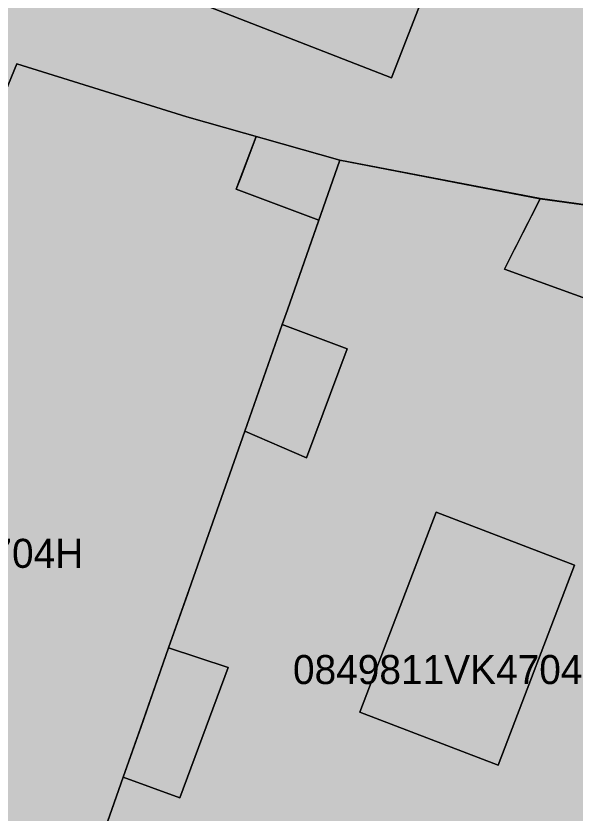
# Model space of a CAD drawing. Header units: metres. Extents: x -6 to 1255, y -2 to 532.
# Drawn here: x 1032.23 to 1051.48, y 197.1 to 224.53 of the extents above; entities that cross this region are included whole.
import ezdxf

# ---------------------------------------------------------------- set-up
doc = ezdxf.new("R2010")
doc.units = ezdxf.units.M
doc.header["$MEASUREMENT"] = 0
for name, color, linetype, lineweight, true_color in [('TPX_BUILDINGS', 7, 'CONTINUOUS', 0, 0x000000), ('TPX_BUILDINGS_HATCH', 7, 'CONTINUOUS', 0, 0xf0f0f0), ('TPX_BUILDINGS_SHADOWS_HATCH', 7, 'CONTINUOUS', 0, 0x000000), ('TPX_BUILDINGS_SHADOWS_OUTLINES', 7, 'CONTINUOUS', 0, 0x000000), ('TPX_CADASTRES', 7, 'CONTINUOUS', 0, 0x646464), ('TPX_CADASTRES_TEXT', 7, 'CONTINUOUS', 0, 0x000000)]:
    doc.layers.add(name, color=color, linetype=linetype, lineweight=lineweight, true_color=true_color)

msp = doc.modelspace()

# ---------------------------------------------------------------- hatches: boundary and pattern name
at = {"layer": 'TPX_BUILDINGS_HATCH'}
h = msp.add_hatch(color=256, dxfattribs=at)
h.paths.add_polyline_path([(1030.829, 236.823), (1022.528, 215.783), (1024.198, 215.103), (1028.368, 213.403), (1032.268, 222.883), (1038.118, 221.053), (1043.378, 219.562), (1050.278, 218.242), (1055.798, 217.482), (1056.478, 219.882), (1053.408, 220.652), (1054.458, 224.422), (1057.568, 223.792), (1059.578, 230.982), (1059.048, 231.172), (1056.608, 232.022), (1054.568, 226.202), (1051.888, 226.952), (1052.118, 227.532), (1045.378, 230.472), (1035.199, 234.923), (1030.829, 236.823)])
h.paths.add_polyline_path([(1038.028, 225.183), (1039.198, 228.183), (1046.328, 225.422), (1045.158, 222.402), (1038.028, 225.183)], flags=16)
msp.add_hatch(color=256, dxfattribs=at).paths.add_polyline_path([(1017.087, 202.023), (1014.928, 196.563), (1027.027, 192.05), (1030.567, 190.73), (1032.948, 189.842), (1033.498, 191.402), (1034.468, 194.182), (1034.836, 195.227), (1035.928, 198.332), (1036.518, 200.022), (1036.54, 200.085), (1037.488, 202.792), (1038.15, 204.655), (1038.198, 204.792), (1040.108, 210.242), (1041.398, 213.912), (1041.578, 214.422), (1042.658, 217.506), (1039.818, 218.572), (1040.497, 220.379), (1038.274, 221.009), (1038.118, 221.053), (1032.268, 222.883), (1028.452, 213.605), (1028.368, 213.403), (1024.456, 214.998), (1024.198, 215.103), (1022.528, 215.783), (1020.927, 211.733), (1017.087, 202.023)])
h = msp.add_hatch(color=256, dxfattribs=at)
h.paths.add_polyline_path([(1033.498, 191.402), (1032.948, 189.842), (1051.498, 182.922), (1052.928, 187.322), (1053.398, 188.772), (1054.278, 191.482), (1051.558, 192.502), (1053.188, 196.802), (1055.748, 196.012), (1058.138, 203.362), (1055.958, 204.102), (1057.368, 207.832), (1059.338, 207.072), (1061.118, 212.572), (1062.058, 215.472), (1062.528, 216.932), (1057.338, 217.352), (1055.738, 213.392), (1049.048, 215.812), (1050.278, 218.242), (1043.378, 219.562), (1042.658, 217.506), (1041.578, 214.422), (1041.398, 213.912), (1043.628, 213.072), (1042.228, 209.322), (1040.108, 210.242), (1038.198, 204.792), (1038.15, 204.655), (1037.488, 202.792), (1039.538, 202.112), (1037.868, 197.622), (1035.928, 198.332), (1034.836, 195.227), (1034.468, 194.182), (1033.498, 191.402)])
h.paths.add_polyline_path([(1044.068, 200.572), (1046.698, 207.452), (1051.458, 205.632), (1048.828, 198.752), (1044.068, 200.572)], flags=16)
at = {"layer": 'TPX_BUILDINGS_SHADOWS_HATCH'}
for points in [[(1039.198, 228.183), (1038.028, 225.183), (1045.158, 222.402), (1046.328, 225.422), (1039.198, 228.183)], [(1039.968, 218.97), (1039.818, 218.572), (1042.658, 217.506), (1043.378, 219.562), (1040.497, 220.379), (1039.968, 218.97)], [(1049.387, 216.481), (1049.048, 215.812), (1055.738, 213.392), (1057.338, 217.352), (1055.798, 217.482), (1050.278, 218.242), (1049.387, 216.481)], [(1041.398, 213.912), (1040.108, 210.242), (1042.228, 209.322), (1043.628, 213.072), (1041.398, 213.912)], [(1044.31, 201.204), (1044.068, 200.572), (1048.828, 198.752), (1051.458, 205.632), (1046.698, 207.452), (1044.31, 201.204)], [(1036.54, 200.085), (1035.928, 198.332), (1037.868, 197.622), (1039.538, 202.112), (1037.488, 202.792), (1036.54, 200.085)]]:
    msp.add_hatch(color=256, dxfattribs=at).paths.add_polyline_path(points)

# ---------------------------------------------------------------- linework, layer by layer
at = {"layer": 'TPX_BUILDINGS', "elevation": 0.042}
for points in [[(1030.829, 236.823), (1022.528, 215.783), (1024.198, 215.103), (1028.368, 213.403), (1032.268, 222.883), (1038.118, 221.053), (1043.378, 219.562), (1050.278, 218.242), (1055.798, 217.482), (1056.478, 219.882), (1053.408, 220.652), (1054.458, 224.422), (1057.568, 223.792), (1059.578, 230.982), (1059.048, 231.172), (1056.608, 232.022), (1054.568, 226.202), (1051.888, 226.952), (1052.118, 227.532), (1045.378, 230.472), (1035.199, 234.923)], [(1038.028, 225.183), (1039.198, 228.183), (1046.328, 225.422), (1045.158, 222.402)], [(1044.068, 200.572), (1046.698, 207.452), (1051.458, 205.632), (1048.828, 198.752)]]:
    msp.add_lwpolyline(points, close=True, dxfattribs=at)
for points in [[(1034.836, 195.227), (1035.928, 198.332), (1036.518, 200.022), (1036.54, 200.085), (1037.488, 202.792), (1038.15, 204.655), (1038.198, 204.792), (1040.108, 210.242), (1041.398, 213.912), (1041.578, 214.422), (1042.658, 217.506), (1039.818, 218.572), (1040.497, 220.379), (1038.274, 221.009), (1038.118, 221.053), (1032.268, 222.883), (1028.452, 213.605), (1028.368, 213.403), (1024.456, 214.998), (1024.198, 215.103), (1022.528, 215.783), (1020.927, 211.733), (1017.087, 202.023), (1014.928, 196.563)], [(1055.738, 213.392), (1049.048, 215.812), (1050.278, 218.242), (1043.378, 219.562), (1042.658, 217.506), (1041.578, 214.422), (1041.398, 213.912), (1043.628, 213.072), (1042.228, 209.322), (1040.108, 210.242), (1038.198, 204.792), (1038.15, 204.655), (1037.488, 202.792), (1039.538, 202.112), (1037.868, 197.622), (1035.928, 198.332), (1034.836, 195.227), (1034.468, 194.182), (1033.498, 191.402), (1032.948, 189.842), (1051.498, 182.922)]]:
    msp.add_lwpolyline(points, dxfattribs=at)
at = {"layer": 'TPX_BUILDINGS_SHADOWS_OUTLINES', "elevation": 0.039}
for points in [[(1039.198, 228.183), (1038.028, 225.183), (1045.158, 222.402), (1046.328, 225.422)], [(1039.968, 218.97), (1039.818, 218.572), (1042.658, 217.506), (1043.378, 219.562), (1040.497, 220.379)], [(1049.387, 216.481), (1049.048, 215.812), (1055.738, 213.392), (1057.338, 217.352), (1055.798, 217.482), (1050.278, 218.242)], [(1041.398, 213.912), (1040.108, 210.242), (1042.228, 209.322), (1043.628, 213.072)], [(1044.31, 201.204), (1044.068, 200.572), (1048.828, 198.752), (1051.458, 205.632), (1046.698, 207.452)], [(1036.54, 200.085), (1035.928, 198.332), (1037.868, 197.622), (1039.538, 202.112), (1037.488, 202.792)]]:
    msp.add_lwpolyline(points, close=True, dxfattribs=at)
at = {"layer": 'TPX_CADASTRES', "elevation": 0.024}
for points in [[(1030.829, 236.823), (1022.528, 215.783), (1024.198, 215.103), (1028.368, 213.403), (1032.268, 222.883), (1038.118, 221.053), (1043.378, 219.563), (1050.278, 218.243), (1055.798, 217.483), (1056.478, 219.883), (1057.328, 222.913), (1057.568, 223.793), (1059.578, 230.983), (1059.048, 231.173), (1056.608, 232.023), (1054.568, 226.203), (1051.888, 226.953), (1052.118, 227.533), (1045.378, 230.473), (1035.199, 234.923)], [(1022.528, 215.783), (1014.928, 196.563), (1032.948, 189.843), (1033.498, 191.403), (1034.468, 194.183), (1035.928, 198.333), (1036.518, 200.023), (1037.488, 202.793), (1038.198, 204.793), (1040.108, 210.243), (1041.398, 213.913), (1041.578, 214.423), (1043.378, 219.563), (1038.118, 221.053), (1032.268, 222.883), (1028.368, 213.403), (1024.198, 215.103)], [(1033.498, 191.403), (1032.948, 189.843), (1051.498, 182.923), (1052.928, 187.323), (1053.398, 188.773), (1054.278, 191.483), (1055.748, 196.013), (1058.138, 203.363), (1059.338, 207.073), (1061.118, 212.573), (1062.058, 215.473), (1062.528, 216.933), (1057.338, 217.353), (1055.798, 217.483), (1050.278, 218.243), (1043.378, 219.563), (1041.578, 214.423), (1041.398, 213.913), (1040.108, 210.243), (1038.198, 204.793), (1037.488, 202.793), (1036.518, 200.023), (1035.928, 198.333), (1034.468, 194.183)]]:
    msp.add_lwpolyline(points, close=True, dxfattribs=at)

# ---------------------------------------------------------------- texts
at = {"layer": 'TPX_CADASTRES_TEXT'}
for s, p in [('0849812VK4704H', (1023.62, 205.539, 0.024)), ('0849811VK4704H', (1041.768, 201.54, 0.024))]:
    msp.add_text(s, height=1, dxfattribs=at).set_placement(p)

doc.saveas('drawing.dxf')
